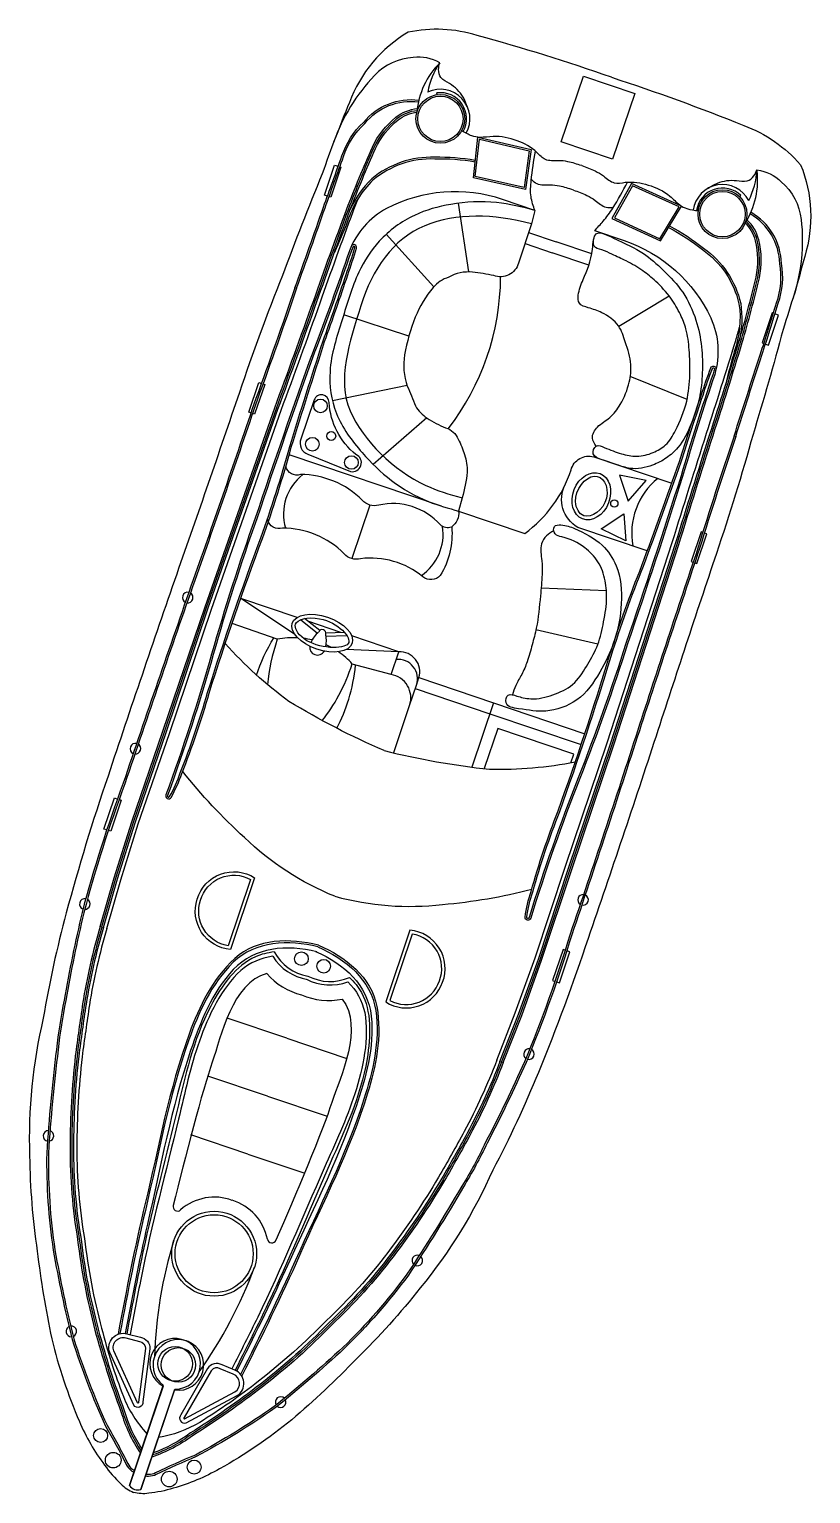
# Model space of a CAD drawing. Header units: metres. Extents: x 332752 to 333610, y 1790393 to 1791858.
# Drawn here: x 332973.9 to 333008.8, y 1791759.5 to 1791824.8 of the extents above; entities that cross this region are included whole.
import ezdxf

# ---------------------------------------------------------------- set-up
doc = ezdxf.new("R2010")
doc.units = ezdxf.units.M

msp = doc.modelspace()

# ---------------------------------------------------------------- linework, layer by layer
at = {"color": 32, "true_color": 0xcd6928}
for p, q in [((332992.102, 1791821.93), (332992.092, 1791822.006)), ((333005.613, 1791817.366), (333005.667, 1791817.42)), ((332993.513, 1791814.011), (332993.061, 1791817.084)), ((332991.957, 1791813.352), (332989.826, 1791815.692)), ((332996.187, 1791815.776), (332997.41, 1791815.363)), ((332996.024, 1791815.283), (332997.244, 1791814.871)), ((332998.878, 1791814.319), (332997.244, 1791814.871)), ((332999.007, 1791814.823), (332997.41, 1791815.363)), ((333002.467, 1791812.928), (333000.218, 1791811.572)), ((332990.834, 1791811.143), (332987.927, 1791812.103)), ((332990.757, 1791808.937), (332987.425, 1791808.258)), ((333003.26, 1791808.315), (333000.726, 1791809.336)), ((332991.643, 1791807.49), (332989.249, 1791805.415)), ((332992.292, 1791803.554), (332985.495, 1791805.851)), ((332989.092, 1791803.6), (332988.284, 1791801.211)), ((332999.662, 1791799.766), (332996.745, 1791799.889)), ((332985.843, 1791798.58), (332983.328, 1791799.43)), ((332985.735, 1791797.839), (332983.328, 1791799.43)), ((332986.761, 1791797.872), (332986.002, 1791798.477)), ((332986.857, 1791797.992), (332986.179, 1791798.532)), ((332987.806, 1791797.917), (332986.322, 1791798.418)), ((332987.123, 1791797.902), (332987.957, 1791797.92)), ((332987.126, 1791797.749), (332988.073, 1791797.769)), ((332990.383, 1791797.046), (332988.286, 1791797.755)), ((332999.28, 1791797.392), (332996.51, 1791798.024)), ((332990.383, 1791797.046), (332988.043, 1791797.15)), ((332990.04, 1791796.033), (332990.383, 1791797.046)), ((332994.614, 1791794.77), (332998.694, 1791793.392)), ((332994.449, 1791794.282), (332998.532, 1791792.903)), ((332985.392, 1791779.788), (332982.722, 1791780.691)), ((332985.392, 1791779.788), (332988.062, 1791778.886)), ((332984.519, 1791777.205), (332981.856, 1791778.104)), ((332984.519, 1791777.205), (332987.182, 1791776.305)), ((332983.646, 1791774.621), (332981.095, 1791775.483)), ((332983.646, 1791774.621), (332986.197, 1791773.759))]:
    msp.add_line(p, q, dxfattribs=at)
for points in [[(332999.89, 1791822.705, 0.01736), (332993.889, 1791824.574, 0.12634), (332990.811, 1791824.719, 0.172899), (332988.181, 1791821.576, 0.013884), (332986.967, 1791818.39, 0.008973), (332985.195, 1791813.854, 0.01509), (332983.27, 1791808.629, -0.002245), (332980.468, 1791800.515, 0.003342), (332977.401, 1791791.494, 0.016984), (332975.539, 1791785.391, 0.024546), (332974.511, 1791780.686, 0.067942), (332973.901, 1791774.54, 0.033948), (332974.242, 1791770.283, 0.022001), (332974.887, 1791766.37, 0.042872), (332976.122, 1791762.679, 0.059514), (332977.248, 1791760.729, 0.046364), (332977.977, 1791759.887, 0.104882), (332978.542, 1791759.511, 0.104882)], [(332992.216, 1791823.35, 0.164393), (332991.034, 1791823.592, 0.188684), (332989.306, 1791822.789, 0.10758), (332987.478, 1791819.808)], [(332999.89, 1791822.705, -0.01736), (333005.795, 1791820.551, -0.12634), (333008.331, 1791818.8, -0.172899), (333008.516, 1791814.706, -0.013884), (333007.548, 1791811.437, -0.008973), (333006.207, 1791806.756, -0.01509), (333004.569, 1791801.434, 0.002245), (333001.877, 1791793.283, -0.003342), (332998.845, 1791784.249, -0.016984), (332996.624, 1791778.268, -0.024546), (332994.588, 1791773.904, -0.067942), (332991.346, 1791768.647, -0.033948), (332988.493, 1791765.469, -0.022001), (332985.608, 1791762.749, -0.042872), (332982.387, 1791760.563, -0.059514), (332980.309, 1791759.695, -0.046364), (332979.219, 1791759.468, -0.104882), (332978.542, 1791759.511, -0.104882)], [(332977.052, 1791784.78), (332977.675, 1791786.96), (332978.463, 1791789.462), (332979.856, 1791793.5), (332981.733, 1791799.057), (332984.847, 1791807.936, 0.002601), (332986.587, 1791812.74, -0.004411), (332988.065, 1791816.825, -0.013009), (332989.21, 1791819.588, -0.113396), (332990.258, 1791820.917, -0.146005), (332991.214, 1791821.306, -1.595219)], [(332985.75, 1791813.307, 0.002942), (332987.024, 1791816.904, -0.002013), (332987.851, 1791819.191, -0.130442), (332988.814, 1791820.692, -0.261246), (332991.287, 1791821.683, -0.209197)], [(332985.822, 1791813.281, 0.002941), (332987.096, 1791816.879, -0.002014), (332987.923, 1791819.166, -0.130992), (332988.87, 1791820.639, -0.261832), (332991.277, 1791821.607, -0.261832)], [(332977.126, 1791784.759), (332977.748, 1791786.938), (332978.536, 1791789.438), (332979.928, 1791793.475), (332981.806, 1791799.033), (332984.919, 1791807.91, 0.002601), (332986.66, 1791812.714, -0.004411), (332988.136, 1791816.798, -0.013003), (332989.28, 1791819.556, -0.113337), (332990.306, 1791820.857, -0.144821), (332991.205, 1791821.227, -0.138987)], [(332977.2, 1791784.738), (332977.822, 1791786.916), (332978.609, 1791789.414), (332980.001, 1791793.45), (332981.878, 1791799.008), (332984.991, 1791807.884, 0.002601), (332986.732, 1791812.688, -0.00441), (332988.208, 1791816.771, -0.012997), (332989.35, 1791819.524, -0.113276), (332990.354, 1791820.798, -0.142458), (332991.198, 1791821.149, -0.142458)], [(332993.797, 1791818.919, 0.043334), (332991.992, 1791819.055, 0.18333), (332989.232, 1791818.114, 0.123985), (332988.104, 1791816.283, -0.015377), (332987.515, 1791814.881)], [(332993.805, 1791818.995, 0.043195), (332991.993, 1791819.132, 0.183415), (332989.18, 1791818.171, 0.094511), (332988.218, 1791816.796)], [(333006.383, 1791818.564, -0.164393), (333007.47, 1791818.04, -0.188684), (333008.357, 1791816.353, -0.10758), (333008.002, 1791812.874)], [(332996.467, 1791816.76), (332995.022, 1791817.248, 0.202722), (332989.845, 1791816.846, 0.178768), (332988.182, 1791814.949, -0.010028), (332986.558, 1791810.459, 0.005356), (332983.975, 1791803.017, 0.016605), (332982.029, 1791796.948, -0.018921), (332979.989, 1791790.66, 0.925873), (332980.22, 1791790.542, 0.041202), (332980.702, 1791791.619, 0.024461), (332981.921, 1791795.208, -0.012888), (332984.299, 1791802.113, 0.019359), (332985.588, 1791806.188, -0.002375), (332987.077, 1791810.903, 0.006386), (332988.108, 1791813.877, 0.013656), (332988.497, 1791815.077, 0.862706), (332988.279, 1791815.178, -0.648089)], [(332977.347, 1791784.696), (332977.969, 1791786.872), (332978.755, 1791789.365), (332980.146, 1791793.401), (332982.023, 1791798.958), (332985.135, 1791807.832, 0.002601), (332986.877, 1791812.637, -0.00441), (332988.352, 1791816.716, -0.002867), (332988.591, 1791817.327, -0.002867)], [(332996.467, 1791816.76), (332996.316, 1791816.165), (332995.733, 1791814.408, -0.448043), (332994.629, 1791813.85, 0.025561), (332993.686, 1791814.002, 0.15676), (332992.615, 1791813.771, 0.144288), (332991.93, 1791813.321, 0.079427), (332991.125, 1791811.991, 0.054179), (332990.648, 1791810.314, 0.127294), (332990.766, 1791808.91, -0.025195), (332991.134, 1791808.027, 0.112656), (332991.65, 1791807.486, 0.061652), (332992.48, 1791807.057, -0.222278), (332993.045, 1791806.539, -0.049109), (332993.318, 1791805.854, -0.09997), (332993.44, 1791805.074, -0.045992), (332993.222, 1791803.924), (332993.058, 1791803.333)], [(332994.907, 1791778.756), (332995.734, 1791780.865), (332996.623, 1791783.328), (332997.964, 1791787.382), (332999.841, 1791792.939), (333002.749, 1791801.885, -0.002601), (333004.278, 1791806.761, 0.00441), (333005.58, 1791810.902, 0.012997), (333006.342, 1791813.783, 0.113276), (333006.316, 1791815.406, 0.142458), (333005.858, 1791816.196, 0.142458)], [(332994.979, 1791778.728), (332995.805, 1791780.838), (332996.695, 1791783.303), (332998.036, 1791787.358), (332999.914, 1791792.915), (333002.822, 1791801.862, -0.002601), (333004.351, 1791806.737, 0.004411), (333005.654, 1791810.88, 0.013003), (333006.417, 1791813.767, 0.113337), (333006.39, 1791815.424, 0.144821), (333005.899, 1791816.263, 0.138987)], [(332995.05, 1791778.7), (332995.877, 1791780.811), (332996.768, 1791783.278), (332998.109, 1791787.333), (332999.987, 1791792.891), (333002.895, 1791801.839, -0.002601), (333004.424, 1791806.714, 0.004411), (333005.727, 1791810.858, 0.013009), (333006.492, 1791813.75, 0.113396), (333006.465, 1791815.442, 0.146005), (333005.94, 1791816.331, 1.595219)], [(333002.479, 1791816.065, -0.043195), (333004.002, 1791815.075, -0.183415), (333005.656, 1791812.605, -0.094511), (333005.588, 1791810.928)], [(333005.361, 1791806.68, -0.002941), (333006.53, 1791810.314, 0.002014), (333007.259, 1791812.634, 0.130992), (333007.4, 1791814.379, 0.261832), (333006.073, 1791816.608, 0.261832)], [(333005.434, 1791806.657, -0.002942), (333006.603, 1791810.29, 0.002013), (333007.332, 1791812.61, 0.130442), (333007.477, 1791814.387, 0.261246), (333006.111, 1791816.675, 0.209197)], [(332999.133, 1791815.86), (333000.452, 1791815.414, -0.202722), (333004.324, 1791811.955, -0.178768), (333004.496, 1791809.438, 0.010028), (333003.065, 1791804.883, -0.005356), (333000.605, 1791797.399, -0.016605), (332998.472, 1791791.394, 0.018921), (332996.281, 1791785.156, -0.925873), (332996.026, 1791785.202, -0.041202), (332996.296, 1791786.351, -0.024461), (332997.503, 1791789.944, 0.012888), (332999.799, 1791796.876, -0.019359), (333001.245, 1791800.898, 0.002375), (333002.921, 1791805.551, -0.006386), (333003.905, 1791808.54, -0.013656), (333004.323, 1791809.73, -0.862706), (333004.558, 1791809.679, 0.648089)], [(333002.439, 1791815.999, -0.043334), (333003.956, 1791815.013, -0.18333), (333005.581, 1791812.591, -0.123985), (333005.367, 1791810.451, 0.015377), (333004.986, 1791808.979)], [(332988.346, 1791815.139, 0.016488), (332988.255, 1791814.923, -0.010023), (332986.63, 1791810.433, 0.005356), (332984.048, 1791802.992, 0.016607), (332982.103, 1791796.927, -0.018921), (332980.061, 1791790.633, -0.01143), (332980.06, 1791790.63, 0.913283), (332980.154, 1791790.581, 0.041174), (332980.63, 1791791.646, 0.024478), (332981.848, 1791795.23, -0.012889), (332984.227, 1791802.139, 0.019362), (332985.515, 1791806.209, -0.002377), (332987.004, 1791810.928, 0.006391), (332988.036, 1791813.902, 0.013664), (332988.424, 1791815.098, -0.000701), (332988.424, 1791815.098, 0.819976), (332988.346, 1791815.139, 0.819976)], [(332985.75, 1791813.307, -0.006425), (332984.003, 1791808.354, -0.002217), (332981.207, 1791800.256, 0.003368), (332978.08, 1791791.177, 0.024633), (332976.246, 1791785.412, 0.015037), (332975.443, 1791781.492, 0.025439), (332975.098, 1791779.287, 0.013843), (332974.662, 1791774.663, 0.040266), (332974.955, 1791770.322, 0.016729), (332975.797, 1791766.343, 0.029739), (332977.289, 1791762.474, -0.01525), (332978.219, 1791760.761, 0.132389), (332978.443, 1791760.485, 0.028442), (332978.559, 1791760.401, 0.028442)], [(332985.823, 1791813.282, -0.006424), (332984.076, 1791808.329, -0.002217), (332981.279, 1791800.231, 0.003368), (332978.153, 1791791.151, 0.024633), (332976.321, 1791785.394, 0.015038), (332975.519, 1791781.477, 0.025461), (332975.175, 1791779.279, 0.013839), (332974.739, 1791774.66, 0.040238), (332975.031, 1791770.335, 0.016715), (332975.871, 1791766.364, 0.029693), (332977.357, 1791762.51, -0.015234), (332978.288, 1791760.794, 0.134036), (332978.489, 1791760.546, 0.024879), (332978.584, 1791760.476, 0.024879)], [(332994.764, 1791778.812), (332995.59, 1791780.919), (332996.477, 1791783.378), (332997.818, 1791787.431), (332999.695, 1791792.988), (333002.603, 1791801.931, -0.002601), (333004.132, 1791806.808, 0.00441), (333005.433, 1791810.946, 0.002867), (333005.613, 1791811.576, 0.002867)], [(333004.481, 1791809.689, -0.016488), (333004.423, 1791809.461, 0.010023), (333002.991, 1791804.905, -0.005356), (333000.532, 1791797.423, -0.016607), (332998.401, 1791791.422, 0.018921), (332996.207, 1791785.179, 0.01143), (332996.206, 1791785.176, -0.913283), (332996.102, 1791785.193, -0.041174), (332996.369, 1791786.329, -0.024478), (332997.575, 1791789.917, 0.012889), (332999.872, 1791796.854, -0.019362), (333001.317, 1791800.871, 0.002377), (333002.994, 1791805.526, -0.006391), (333003.977, 1791808.516, -0.013664), (333004.395, 1791809.703, 0.000701), (333004.395, 1791809.703, -0.819976), (333004.481, 1791809.689, -0.819976)], [(333005.434, 1791806.657, 0.006425), (333003.82, 1791801.66, 0.002217), (333001.132, 1791793.525, -0.003368), (332998.112, 1791784.41, -0.024633), (332996.074, 1791778.714, -0.015037), (332994.335, 1791775.11, -0.025439), (332993.273, 1791773.148, -0.013843), (332990.815, 1791769.206, -0.040266), (332987.95, 1791765.932, -0.016729), (332984.867, 1791763.279, -0.029739), (332981.335, 1791761.108, 0.01525), (332979.557, 1791760.309, -0.132389), (332979.211, 1791760.225, -0.028442), (332979.068, 1791760.229, -0.028442)], [(333005.361, 1791806.681, 0.006424), (333003.746, 1791801.683, 0.002217), (333001.059, 1791793.548, -0.003368), (332998.039, 1791784.433, -0.024633), (332996.004, 1791778.744, -0.015038), (332994.267, 1791775.144, -0.025461), (332993.207, 1791773.187, -0.013839), (332990.752, 1791769.25, -0.040238), (332987.897, 1791765.988, -0.016715), (332984.821, 1791763.34, -0.029693), (332981.302, 1791761.177, 0.015234), (332979.521, 1791760.377, -0.134036), (332979.211, 1791760.302, -0.024879), (332979.093, 1791760.304, -0.024879)], [(332993.058, 1791803.333), (332996.011, 1791802.335, 0.158322), (332998.083, 1791805.178, -0.417676), (332999.094, 1791805.754), (333002.575, 1791804.578)], [(332993.058, 1791803.333, -0.291269), (332992.737, 1791802.618, -0.299867), (332992.244, 1791802.716, 0.273478), (332989.49, 1791803.595, -0.28657), (332988.756, 1791803.817, 0.198759), (332985.996, 1791804.965, -0.45148), (332985.346, 1791805.329, -1.463971)], [(333001.485, 1791801.557), (332998.39, 1791802.603, -0.406088), (332997.819, 1791804.513)], [(332992.75, 1791802.627, -0.164009), (332992.238, 1791800.456, -0.407559), (332991.462, 1791800.402, 0.20466), (332988.682, 1791801.205, -0.28657), (332987.949, 1791801.427, 0.198759), (332985.189, 1791802.575, -0.45148), (332984.538, 1791802.94, -1.463971)], [(332989.732, 1791792.634, -0.033687), (332985.48, 1791794.832, -0.051879), (332982.637, 1791797.413, -1.92312)], [(332990.16, 1791792.551), (332990.871, 1791794.653, 0.462925), (332990.04, 1791796.033), (332988.31, 1791796.503)], [(332990.871, 1791794.653), (332991.179, 1791795.564, 0.545737), (332990.268, 1791796.706, 0.282905)], [(332991.179, 1791795.564), (332991.29, 1791795.893, 0.516839), (332990.383, 1791797.046, 0.282905)], [(332989.732, 1791792.634, 0.033687), (332994.445, 1791791.803, 0.051879), (332998.27, 1791792.132, 1.92312)], [(332987.534, 1791786.13, -0.096403), (332983.492, 1791788.752, -0.040538), (332980.737, 1791791.708, -1.92312)], [(332983.948, 1791786.954), (332982.867, 1791783.754, -0.483063), (332981.383, 1791786.001, -0.50024), (332983.948, 1791786.954, -0.418424)], [(332987.534, 1791786.13, 0.096403), (332992.339, 1791785.764, 0.040538), (332996.322, 1791786.443, 1.92312)], [(332977.052, 1791784.78, 0.031596), (332976.269, 1791781.333, 0.004928), (332975.942, 1791779.002, 0.02844), (332975.706, 1791774.911, 0.042875), (332976.044, 1791770.802, 0.035347), (332976.817, 1791766.759, 0.024093), (332977.981, 1791763.116, 0.079837), (332978.85, 1791761.262)], [(332977.126, 1791784.758, 0.031592), (332976.345, 1791781.321, 0.004926), (332976.018, 1791778.993, 0.028436), (332975.782, 1791774.911, 0.042895), (332976.12, 1791770.813, 0.035363), (332976.891, 1791766.778, 0.024111), (332978.054, 1791763.14, 0.077658), (332978.881, 1791761.354, 0.077658)], [(332977.199, 1791784.736, 0.031588), (332976.421, 1791781.309, 0.004924), (332976.094, 1791778.984, 0.028433), (332975.859, 1791774.911, 0.042917), (332976.196, 1791770.823, 0.035379), (332976.965, 1791766.798, 0.02413), (332978.127, 1791763.164, 0.075408), (332978.912, 1791761.446, 0.075408)], [(332977.347, 1791784.693, 0.031581), (332976.573, 1791781.286, 0.00492), (332976.246, 1791778.965, 0.028426), (332976.012, 1791774.91, 0.042959), (332976.348, 1791770.845, 0.035411), (332977.114, 1791766.838, 0.028829), (332978.087, 1791763.787, 0.092336), (332979.142, 1791762.129, 0.080328)], [(332990.885, 1791784.61), (332989.804, 1791781.411, 0.483063), (332992.347, 1791782.297, 0.50024), (332990.885, 1791784.61, 0.418424)], [(332994.907, 1791778.754, -0.031588), (332993.447, 1791775.557, -0.004924), (332992.297, 1791773.51, -0.028433), (332990.014, 1791770.129, -0.042917), (332987.267, 1791767.083, -0.035379), (332984.214, 1791764.349, -0.02413), (332981.087, 1791762.165, -0.075408), (332979.421, 1791761.274, -0.075408)], [(332994.763, 1791778.809, -0.031581), (332993.313, 1791775.63, -0.00492), (332992.165, 1791773.588, -0.028426), (332989.892, 1791770.222, -0.042959), (332987.16, 1791767.193, -0.035411), (332984.12, 1791764.471, -0.028829), (332981.497, 1791762.635, -0.092336), (332979.652, 1791761.957, -0.080328)], [(332995.05, 1791778.7, -0.031596), (332993.582, 1791775.484, -0.004928), (332992.43, 1791773.433, -0.02844), (332990.136, 1791770.036, -0.042875), (332987.375, 1791766.974, -0.035347), (332984.308, 1791764.228, -0.024093), (332981.174, 1791762.038, -0.079837), (332979.359, 1791761.09)], [(332994.978, 1791778.727, -0.031592), (332993.515, 1791775.521, -0.004926), (332992.363, 1791773.471, -0.028436), (332990.075, 1791770.082, -0.042895), (332987.321, 1791767.029, -0.035363), (332984.261, 1791764.289, -0.024111), (332981.13, 1791762.101, -0.077658), (332979.39, 1791761.182, -0.077658)], [(332978.248, 1791766.592), (332978.846, 1791766.438, -0.382221), (332979.273, 1791765.916), (332978.959, 1791763.549, -0.786544), (332978.556, 1791763.403), (332977.483, 1791765.75, -0.616464), (332978.248, 1791766.592, -3.844907)], [(332983.07, 1791764.964), (332982.5, 1791765.203, 0.382221), (332981.844, 1791765.047), (332980.659, 1791762.975, 0.786544), (332980.891, 1791762.615), (332983.167, 1791763.83, 0.616464), (332983.07, 1791764.964, 3.844907)]]:
    msp.add_lwpolyline(points, format="xyb", dxfattribs=at)
for points in [[(333000.923, 1791821.987), (332999.931, 1791819.05), (332997.642, 1791819.823), (332998.634, 1791822.761)], [(332996.302, 1791819.478), (332996.049, 1791817.696), (332993.72, 1791818.217), (332993.918, 1791820.029)], [(332996.216, 1791819.419), (332995.985, 1791817.789), (332993.804, 1791818.277), (332993.985, 1791819.935)], [(333000.786, 1791817.963), (332999.906, 1791816.393), (333002.074, 1791815.394), (333003.016, 1791816.956)], [(333000.819, 1791817.864), (333000.014, 1791816.428), (333002.044, 1791815.493), (333002.906, 1791816.921)], [(333000.628, 1791803.778), (333001.434, 1791804.692), (333000.239, 1791804.933)], [(333000.438, 1791803.215), (333000.524, 1791802), (332999.428, 1791802.532)]]:
    msp.add_lwpolyline(points, close=True, dxfattribs=at)
for points in [[(332987.201, 1791817.398), (332987.07, 1791817.442), (332987.523, 1791818.783), (332987.682, 1791818.729)], [(332987.755, 1791818.704), (332987.804, 1791818.688), (332987.351, 1791817.347), (332987.274, 1791817.374)], [(333007.113, 1791812.164), (333007.064, 1791812.181), (333006.611, 1791810.841), (333006.689, 1791810.815)], [(333006.762, 1791810.79), (333006.893, 1791810.746), (333007.345, 1791812.086), (333007.186, 1791812.14)], [(332983.786, 1791807.717), (332983.692, 1791807.749), (332984.14, 1791809.074), (332984.252, 1791809.036)], [(332984.325, 1791809.011), (332984.398, 1791808.986), (332983.951, 1791807.661), (332983.859, 1791807.692)], [(333003.962, 1791802.377), (333003.889, 1791802.402), (333003.441, 1791801.077), (333003.533, 1791801.046)], [(333003.606, 1791801.021), (333003.7, 1791800.99), (333004.147, 1791802.315), (333004.035, 1791802.352)], [(332984.963, 1791797.608), (332982.943, 1791798.318)], [(332991.29, 1791795.893), (332994.614, 1791794.77), (332993.644, 1791791.898)], [(332991.125, 1791795.405), (332994.449, 1791794.282)], [(332998.074, 1791792.095), (332998.201, 1791792.474), (332994.805, 1791793.621), (332994.2, 1791791.83)], [(332977.345, 1791789.092), (332977.219, 1791789.134), (332977.687, 1791790.52), (332977.823, 1791790.474)], [(332977.896, 1791790.45), (332977.991, 1791790.417), (332977.523, 1791789.032), (332977.417, 1791789.067)], [(332997.818, 1791783.72), (332997.722, 1791783.752), (332997.254, 1791782.366), (332997.36, 1791782.33)], [(332997.433, 1791782.306), (332997.559, 1791782.263), (332998.027, 1791783.649), (332997.891, 1791783.695)], [(332978.36, 1791759.812), (332979.872, 1791764.29)], [(332979.861, 1791764.255), (332978.36, 1791759.812)], [(332978.869, 1791759.64), (332980.382, 1791764.118)], [(332980.37, 1791764.083), (332978.869, 1791759.64)]]:
    msp.add_lwpolyline(points, dxfattribs=at)
for points in [[(332988.228, 1791805.102, 0.917705), (332988.473, 1791805.857, -0.209704), (332987.275, 1791808.177, 0.850912), (332986.605, 1791808.294), (332986.016, 1791806.55, 0.435659), (332986.329, 1791805.871)], [(332983.763, 1791786.885), (332982.762, 1791783.922, -0.460147), (332981.53, 1791785.955, -0.47706)], [(332990.991, 1791784.443), (332989.99, 1791781.48, 0.460147), (332992.203, 1791782.35, 0.47706)], [(332978.198, 1791766.407), (332978.808, 1791766.249, -0.383069), (332979.082, 1791765.932), (332978.764, 1791763.54, -0.853636), (332978.722, 1791763.503), (332977.66, 1791765.824, -0.613527)], [(332982.997, 1791764.786), (332982.416, 1791765.03, 0.383069), (332982.006, 1791764.944), (332980.808, 1791762.849, 0.853636), (332980.82, 1791762.794), (332983.071, 1791763.996, 0.613527)]]:
    msp.add_lwpolyline(points, format="xyb", close=True, dxfattribs=at)
for centre, radius in [((332992.246, 1791820.849), 1.09), ((332992.246, 1791820.849), 1.013), ((333004.843, 1791816.594), 1.09), ((333004.843, 1791816.594), 1.013), ((332986.891, 1791808.03), 0.304), ((332987.372, 1791806.683), 0.197), ((332986.529, 1791806.317), 0.304), ((332988.274, 1791805.501), 0.304), ((333000.013, 1791803.672), 0.163), ((332986.038, 1791783.343), 0.305), ((332987.034, 1791783.007), 0.305), ((332982.142, 1791770.167), 1.896), ((332982.142, 1791770.167), 1.896), ((332982.142, 1791770.167), 1.743), ((332982.142, 1791770.167), 1.743), ((332980.402, 1791765.25), 0.771), ((332980.543, 1791765.202), 0.771), ((332977.073, 1791762.051), 0.313), ((332977.633, 1791760.949), 0.349), ((332980.137, 1791760.103), 0.349), ((332981.25, 1791760.64), 0.313)]:
    msp.add_circle(centre, radius, dxfattribs=at)
for centre, radius, start, end in [((332994.704, 1791820.863), 3.517, 135.00254, 175.33815), ((332995.132, 1791821.382), 3.517, 145.97591, 169.20844), ((332992.246, 1791820.849), 1.32, 330.65963, 115.56123), ((332992.246, 1791820.849), 1.167, 330.65963, 97.60952), ((333002.897, 1791818.095), 3.517, 327.32949, 7.6651), ((333002.872, 1791818.767), 3.517, 333.4592, 356.69173), ((333004.843, 1791816.594), 1.32, 27.10641, 172.00801), ((333004.843, 1791816.594), 1.167, 45.05812, 172.00801), ((332983.769, 1791813.85), 11.166, 322.23334, 359.70592), ((332987.482, 1791803.195), 2.243, 127.95827, 196.10576), ((333003.913, 1791802.353), 3.124, 128.80238, 190.68986), ((332990.125, 1791802.302), 2.243, 304.53384, 8.738), ((332980.96, 1791799.47), 0.237, 77.42916, 243.93162), ((332980.96, 1791799.47), 0.237, 262.55583, 58.80495), ((332987.602, 1791796.977), 1.241, 129.73844, 157.37852), ((332986.967, 1791797.879), 0.166, 341.33382, 161.33382), ((332985.914, 1791797.548), 1.241, 346.93634, 12.92921), ((332985.672, 1791794.131), 3.548, 86.76802, 101.52383), ((332985.672, 1791794.131), 3.548, 76.23631, 82.57563), ((332987.602, 1791796.977), 1.241, 164.94907, 165.21838), ((332986.753, 1791797.25), 0.347, 172.13612, 330.48169), ((332985.914, 1791797.548), 1.241, 337.44926, 337.71857), ((332985.672, 1791794.131), 3.548, 61.28293, 65.52284), ((332985.672, 1791794.131), 3.548, 41.95879, 55.30981), ((332978.626, 1791792.725), 0.237, 76.2046, 246.30372), ((332978.626, 1791792.725), 0.237, 264.9639, 57.54443), ((332976.366, 1791785.782), 0.237, 79.60767, 250.01426), ((332976.366, 1791785.782), 0.237, 268.67315, 60.94878), ((332998.618, 1791785.972), 0.237, 85.12322, 237.70375), ((332998.618, 1791785.972), 0.237, 256.36392, 66.46304), ((332986.701, 1791784.679), 2.3, 212.29561, 260.04536), ((332986.701, 1791784.679), 2.146, 208.83824, 260.04536), ((332986.697, 1791784.555), 2.894, 220.45796, 257.0603), ((332987.317, 1791784.471), 2.3, 242.62228, 290.37203), ((332987.317, 1791784.471), 2.146, 242.62228, 293.8294), ((332987.245, 1791784.37), 2.894, 245.60734, 282.20968), ((332996.203, 1791779.081), 0.237, 81.71886, 233.99449), ((332996.203, 1791779.081), 0.237, 252.65338, 63.05997), ((332974.742, 1791775.432), 0.237, 91.6223, 259.71797), ((332974.742, 1791775.432), 0.237, 278.35303, 72.98724), ((332980.508, 1791772.275), 0.202, 165.67147, 312.13921), ((332982.152, 1791770.414), 2.281, 69.59347, 131.39459), ((332982.283, 1791770.37), 2.281, 11.27305, 73.07417), ((332999.602, 1791764.863), 20.143, 162.93563, 178.00644), ((332984.719, 1791770.853), 0.202, 190.52843, 336.99617), ((332991.218, 1791769.866), 0.237, 69.6804, 224.31461), ((332991.218, 1791769.866), 0.237, 242.94967, 51.04534), ((332965.042, 1791776.538), 20.143, 324.6612, 339.73201), ((332975.763, 1791766.699), 0.237, 115.96134, 271.10339), ((332975.763, 1791766.699), 0.237, 289.74116, 97.32358), ((332980.402, 1791765.25), 1.132, 269.00029, 241.44985), ((332980.543, 1791765.202), 1.132, 261.21779, 233.66735), ((332985.11, 1791763.542), 0.237, 45.34406, 212.92648), ((332985.11, 1791763.542), 0.237, 231.56425, 26.7063), ((332978.732, 1791760.075), 0.456, 215.24118, 287.42646), ((332978.732, 1791760.075), 0.456, 215.24118, 287.42646)]:
    msp.add_arc(centre, radius, start, end, dxfattribs=at)
for centre, major_axis, ratio in [((332998.987, 1791803.995), (-0.393, -1.012), 0.758117), ((332986.967, 1791797.879), (-1.336, 0.451), 0.533092)]:
    msp.add_ellipse(centre, major_axis=major_axis, ratio=ratio, dxfattribs=at)
for start_param, end_param in [(4.712389, 5.232342), (0.830012, 1.576846)]:
    msp.add_ellipse((332986.632, 1791797.044), major_axis=(-1.326, -3.925), ratio=0.425319, start_param=start_param, end_param=end_param, dxfattribs=at)
for points in [[(332993.461, 1791821.366), (332993.261, 1791821.816), (332992.654, 1791822.422), (332992.27, 1791822.695), (332992.163, 1791823.056), (332992.216, 1791823.35)], [(332998.557, 1791818.758), (332997.936, 1791818.933), (332997.505, 1791818.98), (332996.937, 1791819.031), (332996.557, 1791819.347), (332995.672, 1791819.87), (332994.601, 1791820.064), (332994.009, 1791820.021), (332993.657, 1791820.084), (332993.198, 1791820.317)], [(332996.467, 1791816.76), (332996.292, 1791817.365), (332996.302, 1791818.097), (332996.486, 1791819.411)], [(332998.557, 1791818.758), (332999.157, 1791818.52), (332999.528, 1791818.296), (333000.01, 1791817.993), (333000.504, 1791818.014), (333001.525, 1791817.892), (333002.494, 1791817.397), (333002.939, 1791817.004), (333003.257, 1791816.841), (333003.764, 1791816.748)], [(332999.133, 1791815.86), (332999.513, 1791816.277), (332999.948, 1791816.865), (333000.599, 1791818.021)], [(333004.19, 1791817.741), (333004.623, 1791817.978), (333005.472, 1791818.092), (333005.944, 1791818.076), (333006.247, 1791818.298), (333006.383, 1791818.564)], [(332996.467, 1791816.76), (332994.751, 1791817.112), (332992.709, 1791817.03), (332991.092, 1791816.539), (332989.516, 1791815.381), (332988.604, 1791813.999), (332987.858, 1791811.879), (332987.316, 1791809.572), (332987.601, 1791807.697), (332988.756, 1791805.943), (332990.055, 1791804.703), (332991.72, 1791803.755), (332993.058, 1791803.333)], [(332999.208, 1791806.238), (332999.033, 1791806.592), (332999.262, 1791807.085), (332999.808, 1791807.512), (333000.277, 1791808.092), (333000.68, 1791809.096), (333000.753, 1791809.873), (333000.504, 1791810.885), (333000.198, 1791811.601), (332999.449, 1791812.192), (332998.85, 1791812.415), (332998.452, 1791812.613), (332998.403, 1791812.967), (332998.621, 1791813.674), (332999.038, 1791815.032), (332999.216, 1791815.721), (332999.981, 1791815.522), (333001.311, 1791814.833), (333002.198, 1791814.09), (333003.066, 1791813.101), (333003.657, 1791811.862), (333003.908, 1791810.664), (333003.941, 1791809.513), (333003.81, 1791808.376), (333003.445, 1791807.233), (333002.853, 1791806.167), (333002.339, 1791805.708), (333001.721, 1791805.382), (333000.719, 1791805.24), (333000.135, 1791805.402), (332999.427, 1791805.643), (332999.073, 1791805.889), (332999.208, 1791806.238), (332999.566, 1791806.177), (333000.327, 1791805.894), (333001.022, 1791805.778), (333001.743, 1791805.947), (333002.304, 1791806.289), (333002.739, 1791806.926), (333003.244, 1791808.244), (333003.385, 1791809.427), (333003.358, 1791810.533), (333003.21, 1791811.47), (333002.966, 1791812.104), (333002.534, 1791812.838), (333001.861, 1791813.592), (333001.282, 1791814.062), (333000.545, 1791814.501), (332999.908, 1791814.801), (332999.45, 1791814.994), (332999.111, 1791815.159), (332999.078, 1791815.39)], [(332995.943, 1791794.997), (332995.654, 1791795.072), (332995.275, 1791795.115), (332995.183, 1791794.775), (332995.737, 1791794.507), (332996.951, 1791794.401), (332998.337, 1791794.903), (332999.362, 1791796.136), (332999.99, 1791797.468), (333000.321, 1791799.2), (333000.095, 1791800.893), (332999.472, 1791801.808), (332998.239, 1791802.548), (332997.631, 1791802.716), (332997.34, 1791802.643), (332997.365, 1791802.316), (332997.67, 1791802.18), (332998.691, 1791801.691), (332999.281, 1791801.073), (332999.602, 1791800.223), (332999.667, 1791799.344), (332999.508, 1791798.256), (332999.225, 1791797.248), (332998.765, 1791796.395), (332998.152, 1791795.593), (332997.273, 1791795.129), (332996.281, 1791794.951), (332995.943, 1791794.997)], [(332997.308, 1791802.451), (332996.985, 1791802.227), (332996.763, 1791801.868), (332996.775, 1791801.112), (332996.787, 1791800.506), (332996.713, 1791799.546), (332996.527, 1791798.105), (332996.344, 1791797.365), (332996.12, 1791796.605), (332995.878, 1791796.036), (332995.611, 1791795.541), (332995.466, 1791795.13)]]:
    msp.add_spline(points, degree=3, dxfattribs=at)
for points, knots in [([(332998.188, 1791817.668), (332997.982, 1791817.734), (332997.638, 1791817.845), (332997.098, 1791817.91), (332996.614, 1791817.854), (332996.389, 1791818.059), (332996.307, 1791818.14)], [0, 0, 0, 0, 0.00840925, 0.01405459, 0.02148076, 0.02583256, 0.02583256, 0.02583256, 0.02583256]), ([(332998.188, 1791817.668), (332998.392, 1791817.595), (332998.734, 1791817.475), (332999.202, 1791817.199), (332999.554, 1791816.861), (332999.857, 1791816.888), (332999.971, 1791816.902)], [0, 0, 0, 0, 0.00840925, 0.01405459, 0.02148076, 0.02583256, 0.02583256, 0.02583256, 0.02583256]), ([(332996.316, 1791816.165), (332994.613, 1791816.597), (332992.976, 1791816.664), (332990.111, 1791815.472), (332989.21, 1791814.133), (332988.177, 1791810.876), (332987.622, 1791809.177), (332988.81, 1791806.453), (332990.148, 1791805.161), (332992.094, 1791804.242), (332992.634, 1791804.087), (332993.222, 1791803.924)], [0, 0, 0, 0, 0.0684102, 0.0684102, 0.1368204, 0.1368204, 0.2052306, 0.2052306, 0.2736407, 0.2736407, 0.2974604, 0.2974604, 0.2974604, 0.2974604]), ([(332998.649, 1791803.127), (332998.985, 1791802.996), (332999.528, 1791803.369), (332999.793, 1791804.454), (332999.497, 1791804.923), (332998.72, 1791804.867), (332998.26, 1791804.281), (332998.29, 1791803.445), (332998.446, 1791803.205), (332998.649, 1791803.127)], [0, 0, 0, 0, 1.743273, 1.743273, 3.486547, 3.486547, 5.22982, 5.22982, 6.283185, 6.283185, 6.283185, 6.283185]), ([(332985.776, 1791798.281), (332985.725, 1791798.13), (332985.841, 1791797.861), (332986.78, 1791797.17), (332987.941, 1791797.144), (332988.31, 1791797.683), (332987.682, 1791798.363), (332986.288, 1791798.639), (332985.842, 1791798.476), (332985.776, 1791798.281)], [0, 0, 0, 0, 1.031451, 1.031451, 2.992455, 2.992455, 4.95346, 4.95346, 6.283185, 6.283185, 6.283185, 6.283185]), ([(332986.797, 1791783.947), (332985.519, 1791784.263), (332984.059, 1791784.257), (332982.062, 1791782.441), (332981.465, 1791781.172), (332980.1, 1791777.477), (332979.681, 1791774.963), (332978.604, 1791770.504), (332978.225, 1791768.579), (332977.851, 1791766.574)], [0, 0, 0, 0, 0.0462196, 0.0462196, 0.0924392, 0.0924392, 0.1947325, 0.1947325, 0.2709084, 0.2709084, 0.2709084, 0.2709084]), ([(332986.778, 1791783.873), (332985.462, 1791784.198), (332983.986, 1791784.142), (332982.004, 1791782.222), (332981.435, 1791780.91), (332980.111, 1791777.182), (332979.676, 1791774.662), (332978.644, 1791770.309), (332978.287, 1791768.494), (332977.934, 1791766.599)], [0, 0, 0, 0, 0.0480884, 0.0480884, 0.0961768, 0.0961768, 0.1985377, 0.1985377, 0.2704106, 0.2704106, 0.2704106, 0.2704106]), ([(332986.723, 1791783.649), (332985.379, 1791783.981), (332983.952, 1791783.867), (332982.041, 1791781.845), (332981.509, 1791780.484), (332980.227, 1791776.675), (332979.76, 1791774.096), (332978.792, 1791769.871), (332978.473, 1791768.237), (332978.167, 1791766.608)], [0, 0, 0, 0, 0.0508337, 0.0508337, 0.1016674, 0.1016674, 0.2060328, 0.2060328, 0.2709084, 0.2709084, 0.2709084, 0.2709084]), ([(332984.821, 1791783.644), (332984.529, 1791783.61), (332983.322, 1791783.324), (332981.389, 1791780.646), (332980.446, 1791776.189), (332979.125, 1791771.292), (332978.499, 1791767.959), (332978.242, 1791766.594)], [0.0234044, 0.0234044, 0.0234044, 0.0234044, 0.0350942, 0.0739111, 0.138251, 0.2165713, 0.2709084, 0.2709084, 0.2709084, 0.2709084]), ([(332984.757, 1791783.45), (332984.223, 1791783.368), (332983.739, 1791783.18), (332982.47, 1791782.035), (332981.882, 1791780.795), (332981.078, 1791778.521), (332980.834, 1791777.356), (332979.984, 1791773.833), (332979.356, 1791771.473), (332978.71, 1791768.254), (332978.552, 1791767.41), (332978.393, 1791766.566)], [0.0248254, 0.0248254, 0.0248254, 0.0248254, 0.0474598, 0.0474598, 0.0949196, 0.0949196, 0.1423794, 0.1423794, 0.237299, 0.237299, 0.2709084, 0.2709084, 0.2709084, 0.2709084]), ([(332986.675, 1791783.666), (332987.944, 1791783.114), (332989.011, 1791782.159), (332989.303, 1791779.391), (332988.902, 1791777.987), (332987.61, 1791774.18), (332986.418, 1791771.847), (332984.625, 1791767.901), (332983.888, 1791766.407), (332983.144, 1791764.927)], [0, 0, 0, 0, 0.0508337, 0.0508337, 0.1016674, 0.1016674, 0.2060328, 0.2060328, 0.2709084, 0.2709084, 0.2709084, 0.2709084]), ([(332986.766, 1791783.877), (332988.01, 1791783.337), (332989.15, 1791782.397), (332989.562, 1791779.668), (332989.218, 1791778.28), (332988.01, 1791774.513), (332986.828, 1791772.246), (332985.009, 1791768.158), (332984.192, 1791766.499), (332983.324, 1791764.778)], [0, 0, 0, 0, 0.0480884, 0.0480884, 0.0961768, 0.0961768, 0.1985377, 0.1985377, 0.2704106, 0.2704106, 0.2704106, 0.2704106]), ([(332986.797, 1791783.947), (332988.005, 1791783.423), (332989.162, 1791782.534), (332989.648, 1791779.878), (332989.353, 1791778.508), (332988.198, 1791774.742), (332987.007, 1791772.488), (332985.159, 1791768.29), (332984.293, 1791766.529), (332983.375, 1791764.708)], [0, 0, 0, 0, 0.0462196, 0.0462196, 0.0924392, 0.0924392, 0.1947325, 0.1947325, 0.2709084, 0.2709084, 0.2709084, 0.2709084]), ([(332984.495, 1791782.677), (332982.948, 1791782.272), (332982.448, 1791779.843), (332981.637, 1791777.52), (332980.815, 1791774.393), (332980.312, 1791772.32)], [0.0313661, 0.0313661, 0.0313661, 0.0313661, 0.1084744, 0.1084744, 0.1920729, 0.1920729, 0.1920729, 0.1920729]), ([(332988.117, 1791782.315), (332988.492, 1791781.926), (332988.763, 1791781.483), (332989.078, 1791779.803), (332988.794, 1791778.46), (332988.054, 1791776.165), (332987.541, 1791775.09), (332986.08, 1791771.774), (332985.149, 1791769.516), (332983.71, 1791766.565), (332983.324, 1791765.798), (332982.938, 1791765.03)], [0.0248254, 0.0248254, 0.0248254, 0.0248254, 0.0474598, 0.0474598, 0.0949196, 0.0949196, 0.1423794, 0.1423794, 0.237299, 0.237299, 0.2709084, 0.2709084, 0.2709084, 0.2709084]), ([(332988.184, 1791782.508), (332988.396, 1791782.303), (332989.182, 1791781.345), (332989.095, 1791778.043), (332987.142, 1791773.927), (332985.223, 1791769.232), (332983.699, 1791766.202), (332983.075, 1791764.961)], [0.0234044, 0.0234044, 0.0234044, 0.0234044, 0.0350942, 0.0739111, 0.138251, 0.2165713, 0.2709084, 0.2709084, 0.2709084, 0.2709084]), ([(332987.857, 1791781.541), (332988.842, 1791780.281), (332987.766, 1791778.047), (332987.002, 1791775.708), (332985.76, 1791772.723), (332984.902, 1791770.769)], [0.0313661, 0.0313661, 0.0313661, 0.0313661, 0.1084744, 0.1084744, 0.1920729, 0.1920729, 0.1920729, 0.1920729])]:
    msp.add_open_spline(points, degree=3, knots=knots, dxfattribs=at)
for points in [[(332984.038, 1791796.007), (332984.22, 1791796.563), (332984.475, 1791797.131), (332984.819, 1791797.683)], [(332987.626, 1791793.632), (332988.032, 1791794.427), (332988.355, 1791795.383), (332988.455, 1791796.455)]]:
    msp.add_open_spline(points, degree=3, dxfattribs=at)

doc.saveas('drawing.dxf')
